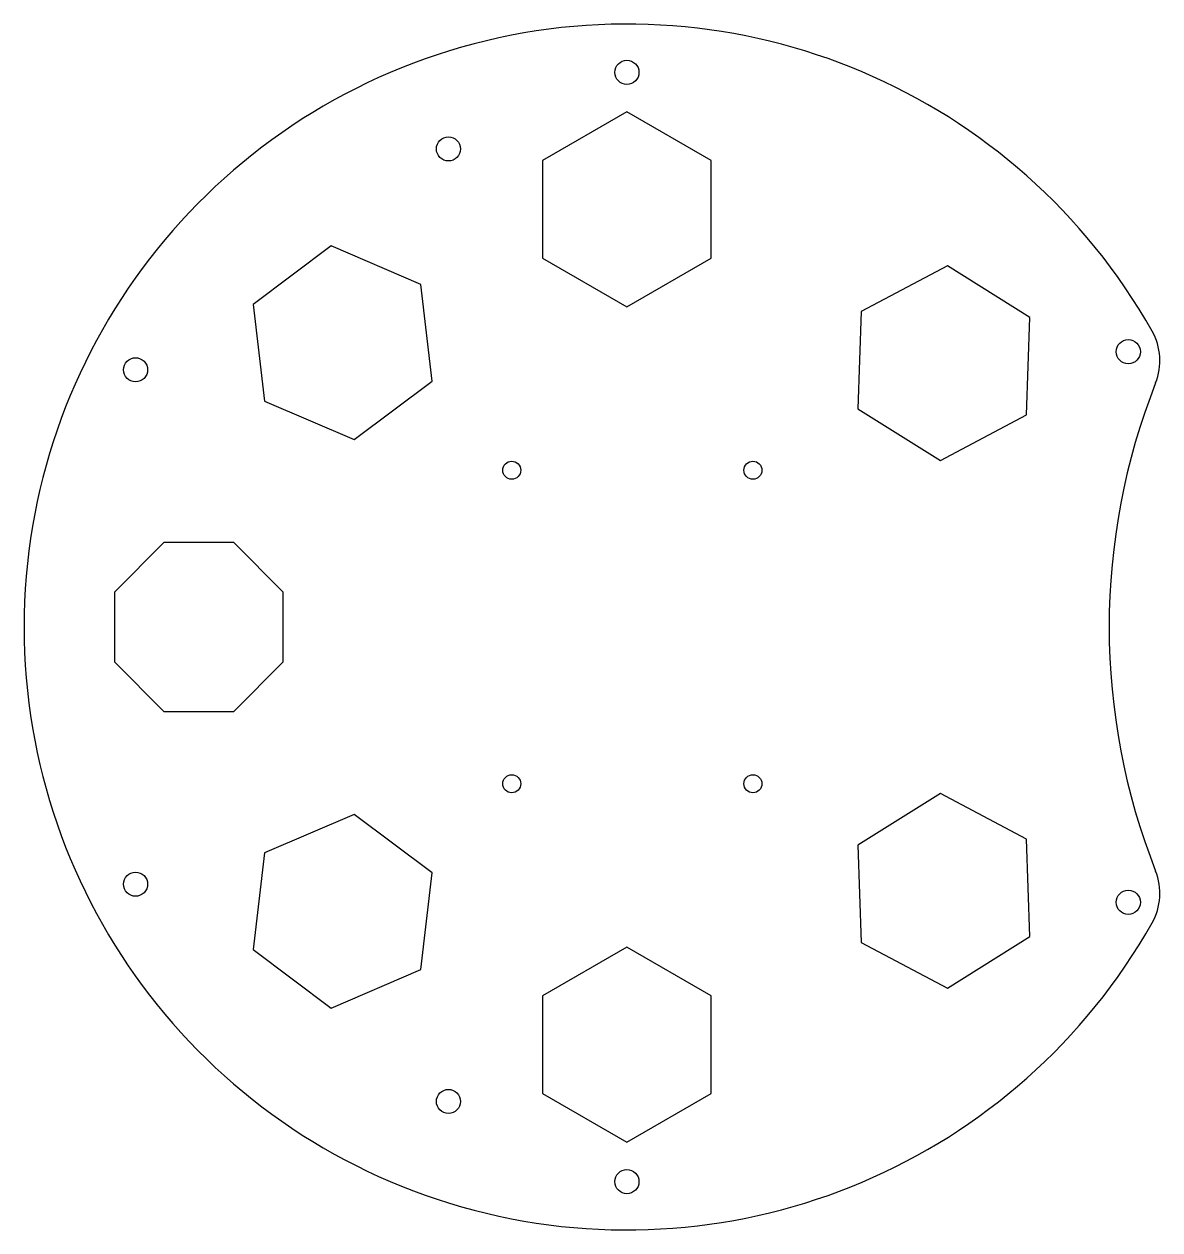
# Model space of a CAD drawing. Header units: millimetres. Extents: x -100 to 88, y -100 to 100.
import ezdxf

# ---------------------------------------------------------------- set-up
doc = ezdxf.new("R2010")
doc.units = ezdxf.units.MM

msp = doc.modelspace()

# ---------------------------------------------------------------- linework, layer by layer
at = {"color": 7, "linetype": 'Continuous', "lineweight": 25}
for p, q in [((0, 85.45), (-14, 77.36)), ((14, 77.36), (0, 85.45)), ((-14, 77.36), (-14, 61.2)), ((14, 61.2), (14, 77.36)), ((-49.06, 63.21), (-62.01, 53.52)), ((-34.21, 56.83), (-49.06, 63.21)), ((-14, 61.2), (0, 53.12)), ((0, 53.12), (14, 61.2)), ((53.17, 59.92), (38.89, 52.34)), ((66.87, 51.34), (53.17, 59.92)), ((-32.3, 40.78), (-34.21, 56.83)), ((-62.01, 53.52), (-60.1, 37.47)), ((38.89, 52.34), (38.32, 36.18)), ((66.3, 35.18), (66.87, 51.34)), ((-45.24, 31.1), (-32.3, 40.78)), ((-60.1, 37.47), (-45.24, 31.1)), ((38.32, 36.18), (52.02, 27.61)), ((52.02, 27.61), (66.3, 35.18)), ((-76.8, 14), (-85, 5.8)), ((-65.2, 14), (-76.8, 14)), ((-57, 5.8), (-65.2, 14)), ((-85, 5.8), (-85, -5.8)), ((-57, -5.8), (-57, 5.8)), ((-85, -5.8), (-76.8, -14)), ((-65.2, -14), (-57, -5.8)), ((-76.8, -14), (-65.2, -14)), ((52.02, -27.61), (38.32, -36.18)), ((66.3, -35.18), (52.02, -27.61)), ((-45.24, -31.1), (-60.1, -37.47)), ((-32.3, -40.78), (-45.24, -31.1)), ((66.87, -51.34), (66.3, -35.18)), ((-60.1, -37.47), (-62.01, -53.52)), ((38.32, -36.18), (38.89, -52.34)), ((-34.21, -56.83), (-32.3, -40.78)), ((53.17, -59.92), (66.87, -51.34)), ((-62.01, -53.52), (-49.06, -63.21)), ((0, -53.12), (-14, -61.2)), ((14, -61.2), (0, -53.12)), ((38.89, -52.34), (53.17, -59.92)), ((-49.06, -63.21), (-34.21, -56.83)), ((-14, -61.2), (-14, -77.36)), ((14, -77.36), (14, -61.2)), ((-14, -77.36), (0, -85.45)), ((0, -85.45), (14, -77.36))]:
    msp.add_line(p, q, dxfattribs=at)
for centre, radius in [((0, 92), 2), ((-29.6, 79.3), 2), ((83.18, 45.66), 2), ((-81.51, 42.66), 2), ((-19.1, 26), 1.5), ((20.9, 26), 1.5), ((-19.1, -26), 1.5), ((20.9, -26), 1.5), ((-81.51, -42.66), 2), ((83.18, -45.66), 2), ((-29.6, -78.7), 2), ((0, -92), 2)]:
    msp.add_circle(centre, radius, dxfattribs=at)
for centre, radius, start, end in [((0, 0), 100, 29.3847, 330.6153), ((78.42, 44.16), 10, 338.4075, 29.3847), ((190, 0), 110, 158.4075, 201.5925), ((78.42, -44.16), 10, 330.6153, 21.5925)]:
    msp.add_arc(centre, radius, start, end, dxfattribs=at)

doc.saveas('drawing.dxf')
